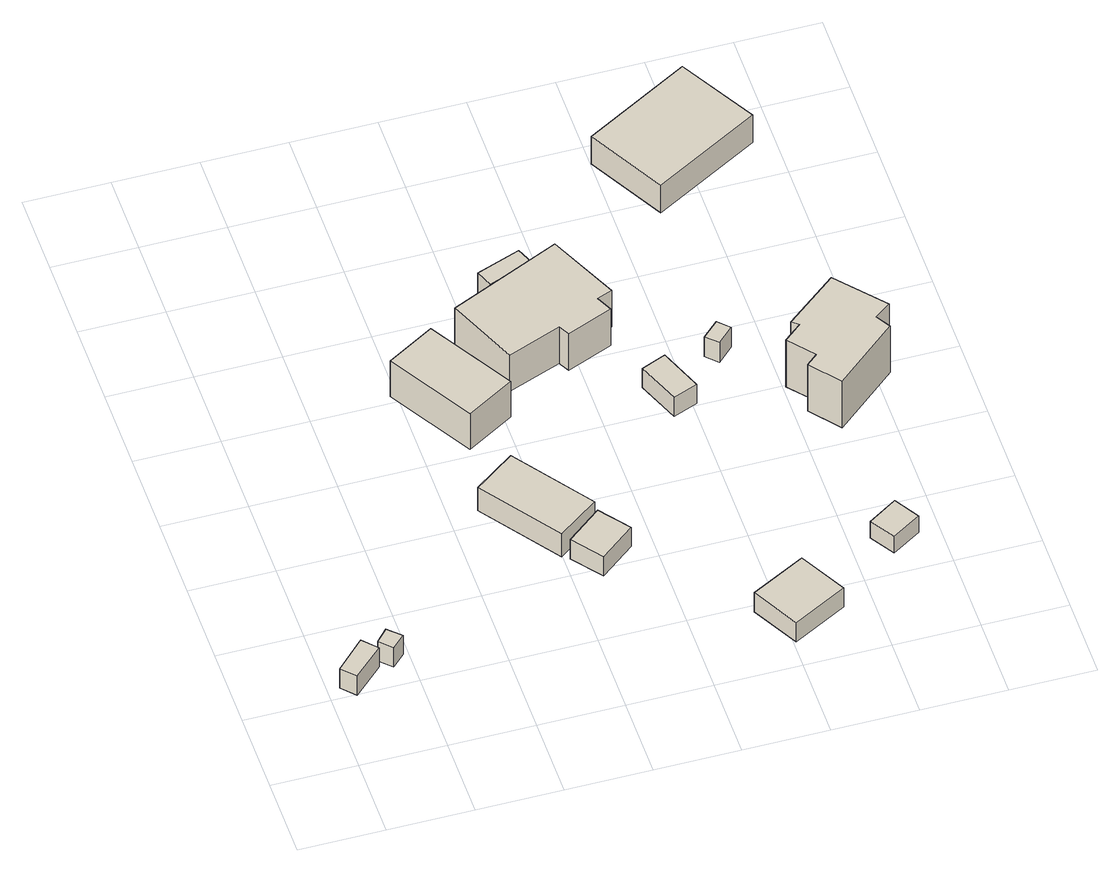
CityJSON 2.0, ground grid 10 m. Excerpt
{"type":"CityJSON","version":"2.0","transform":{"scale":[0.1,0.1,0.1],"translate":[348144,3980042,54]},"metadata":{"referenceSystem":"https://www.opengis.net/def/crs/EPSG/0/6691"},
"CityObjects":{
"building1":{"type":"Building","attributes":{"measuredHeight":3},"geometry":[{"type":"Solid","lod":"1","boundaries":[[[[0,1,2,3]],[[2,4,5,3]],[[1,6,4,2]],[[0,7,6,1]],[[3,5,7,0]],[[4,6,7,5]]]]}]},
"building2":{"type":"Building","attributes":{"measuredHeight":3},"geometry":[{"type":"Solid","lod":"1","boundaries":[[[[8,9,10,11]],[[10,12,13,11]],[[9,14,12,10]],[[8,15,14,9]],[[11,13,15,8]],[[12,14,15,13]]]]}]},
"building3":{"type":"Building","attributes":{"measuredHeight":4.4},"geometry":[{"type":"Solid","lod":"1","boundaries":[[[[16,17,18,19]],[[18,20,21,19]],[[17,22,20,18]],[[16,23,22,17]],[[19,21,23,16]],[[20,22,23,21]]]]}]},
"building4":{"type":"Building","attributes":{"measuredHeight":6.8},"geometry":[{"type":"Solid","lod":"1","boundaries":[[[[24,25,26,27]],[[26,28,29,27]],[[25,30,28,26]],[[24,31,30,25]],[[27,29,31,24]],[[28,30,31,29]]]]}]},
"building5":{"type":"Building","attributes":{"measuredHeight":3},"geometry":[{"type":"Solid","lod":"1","boundaries":[[[[32,33,34,35]],[[34,36,37,35]],[[33,38,36,34]],[[32,39,38,33]],[[35,37,39,32]],[[36,38,39,37]]]]}]},
"building6":{"type":"Building","attributes":{"measuredHeight":3},"geometry":[{"type":"Solid","lod":"1","boundaries":[[[[40,41,42,43]],[[42,44,45,43]],[[41,46,44,42]],[[40,47,46,41]],[[43,45,47,40]],[[44,46,47,45]]]]}]},
"building7":{"type":"Building","attributes":{"measuredHeight":8.3},"geometry":[{"type":"Solid","lod":"1","boundaries":[[[[48,49,50,51,52,53,54,55]],[[54,56,57,55]],[[53,58,56,54]],[[52,59,58,53]],[[51,60,59,52]],[[50,61,60,51]],[[49,62,61,50]],[[48,63,62,49]],[[55,57,63,48]],[[56,58,59,60,61,62,63,57]]]]}]},
"building8":{"type":"Building","attributes":{"measuredHeight":3.4},"geometry":[{"type":"Solid","lod":"1","boundaries":[[[[64,65,66,67]],[[66,68,69,67]],[[65,70,68,66]],[[64,71,70,65]],[[67,69,71,64]],[[68,70,71,69]]]]}]},
"building9":{"type":"Building","attributes":{"measuredHeight":3},"geometry":[{"type":"Solid","lod":"1","boundaries":[[[[72,73,74,75]],[[74,76,77,75]],[[73,78,76,74]],[[72,79,78,73]],[[75,77,79,72]],[[76,78,79,77]]]]}]},
"building10":{"type":"Building","attributes":{"measuredHeight":2.6},"geometry":[{"type":"Solid","lod":"1","boundaries":[[[[80,81,82,83]],[[82,84,85,83]],[[81,86,84,82]],[[80,87,86,81]],[[83,85,87,80]],[[84,86,87,85]]]]}]},
"building11":{"type":"Building","attributes":{"measuredHeight":3.1},"geometry":[{"type":"Solid","lod":"1","boundaries":[[[[88,89,90,91]],[[90,92,93,91]],[[89,94,92,90]],[[88,95,94,89]],[[91,93,95,88]],[[92,94,95,93]]]]}]},
"building12":{"type":"Building","attributes":{"measuredHeight":8.3},"geometry":[{"type":"Solid","lod":"1","boundaries":[[[[96,97,98,99,100,101,102,103,104,105]],[[104,106,107,105]],[[103,108,106,104]],[[102,109,108,103]],[[101,110,109,102]],[[100,111,110,101]],[[99,112,111,100]],[[98,113,112,99]],[[97,114,113,98]],[[96,115,114,97]],[[105,107,115,96]],[[106,108,109,110,111,112,113,114,115,107]]]]}]},
"building13":{"type":"Building","attributes":{"measuredHeight":5.6},"geometry":[{"type":"Solid","lod":"1","boundaries":[[[[116,117,118,119]],[[118,120,121,119]],[[117,122,120,118]],[[116,123,122,117]],[[119,121,123,116]],[[120,122,123,121]]]]}]}
},
"vertices":[
[43,133,21],[59,116,21],[24,83,21],[9,99,21],[24,83,51],[9,99,51],[59,116,51],[43,133,51],
[89,127,20],[74,112,20],[60,126,20],[74,141,20],[60,126,50],[74,141,50],[74,112,50],[89,127,50],
[279,349,11],[345,257,11],[297,222,11],[231,314,11],[297,222,47],[231,314,47],[345,257,47],[279,349,47],
[251,407,6],[192,507,6],[248,540,6],[307,440,6],[248,540,62],[307,440,62],[192,507,62],[251,407,62],
[345,247,14],[372,212,14],[331,179,14],[304,214,14],[331,179,44],[304,214,44],[372,212,44],[345,247,44],
[528,96,35],[558,40,35],[494,6,35],[464,62,35],[494,6,65],[464,62,65],[558,40,65],[528,96,65],
[412,619,6],[450,535,6],[432,528,6],[441,509,6],[387,487,6],[380,500,6],[317,476,6],[281,560,6],[317,476,63],[281,560,63],[380,500,63],[387,487,63],[441,509,63],[432,528,63],[450,535,63],[412,619,63],
[378,641,6],[386,621,6],[334,602,6],[326,622,6],[334,602,41],[326,622,41],[386,621,41],[378,641,41],
[483,449,9],[503,397,9],[474,386,9],[454,437,9],[474,386,39],[454,437,39],[503,397,39],[483,449,39],
[650,153,33],[668,123,33],[634,102,33],[616,131,33],[634,102,59],[616,131,59],[668,123,59],[650,153,59],
[550,478,10],[563,465,10],[544,447,10],[531,460,10],[544,447,41],[531,460,41],[563,465,41],[550,478,41],
[672,454,23],[720,398,23],[701,384,23],[711,367,23],[638,304,23],[610,339,23],[623,350,23],[598,380,23],[619,398,23],[611,404,23],[619,398,96],[611,404,96],[598,380,96],[623,350,96],[610,339,96],[638,304,96],[711,367,96],[701,384,96],[720,398,96],[672,454,96],
[625,844,3],[676,753,3],[551,683,3],[501,774,3],[551,683,46],[501,774,46],[676,753,46],[625,844,46]
]}
